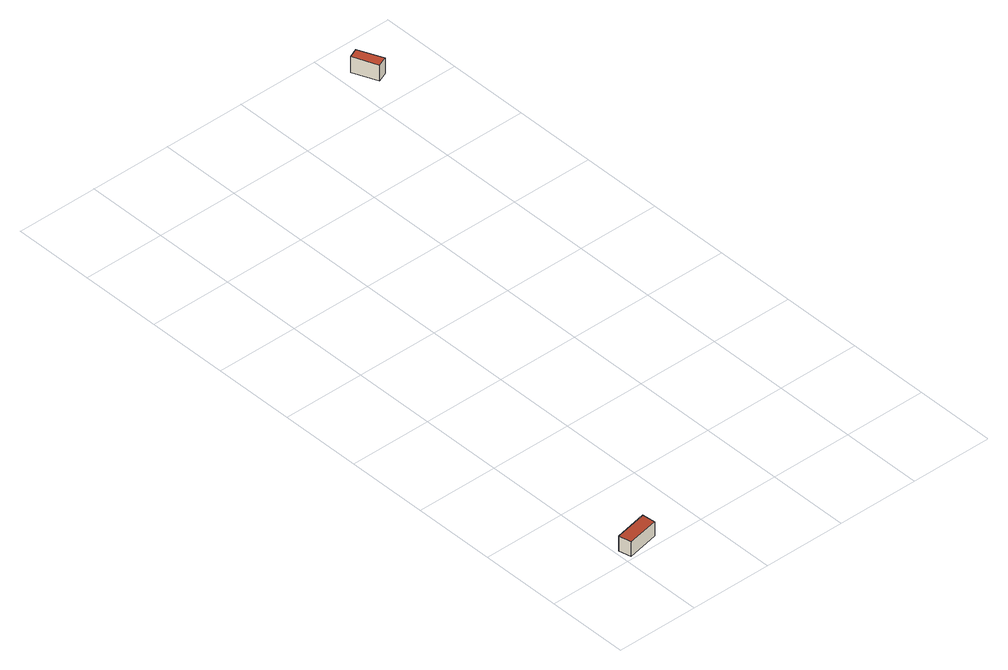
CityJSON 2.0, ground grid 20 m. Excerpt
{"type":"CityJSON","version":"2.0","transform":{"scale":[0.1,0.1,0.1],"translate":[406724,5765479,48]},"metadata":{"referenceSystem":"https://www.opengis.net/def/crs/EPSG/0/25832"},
"CityObjects":{
"building1":{"type":"Building","attributes":{"Gemeindeschluessel":"05515000","Geometrietyp2DReferenz":"3000","function":"51009_1610","roofType":"2100","measuredHeight":3.98},"geometry":[{"type":"Solid","lod":"2","boundaries":[[[[0,1,2,3]],[[4,5,1,0]],[[6,7,5,4]],[[3,2,7,6]],[[4,0,3,6]],[[1,5,7,2]]]],"semantics":{"surfaces":[{"type":"WallSurface"},{"type":"RoofSurface"},{"type":"GroundSurface"}],"values":[[0,0,0,0,1,2]]}}]},
"building2":{"type":"Building","attributes":{"Gemeindeschluessel":"05515000","Geometrietyp2DReferenz":"3000","function":"51009_1610","roofType":"1000","measuredHeight":4.18},"geometry":[{"type":"Solid","lod":"2","boundaries":[[[[8,9,10,11]],[[12,13,9,8]],[[14,15,13,12]],[[11,10,15,14]],[[12,8,11,14]],[[9,13,15,10]]]],"semantics":{"surfaces":[{"type":"WallSurface"},{"type":"RoofSurface"},{"type":"GroundSurface"}],"values":[[0,0,0,0,1,2]]}}]}
},
"vertices":[
[10,36,50],[10,36,10],[17,7,10],[17,7,47],[90,52,50],[90,52,10],[96,23,47],[96,23,10],
[682,1477,51],[682,1477,10],[656,1537,10],[656,1537,51],[658,1467,51],[658,1467,10],[633,1527,51],[633,1527,10]
]}
